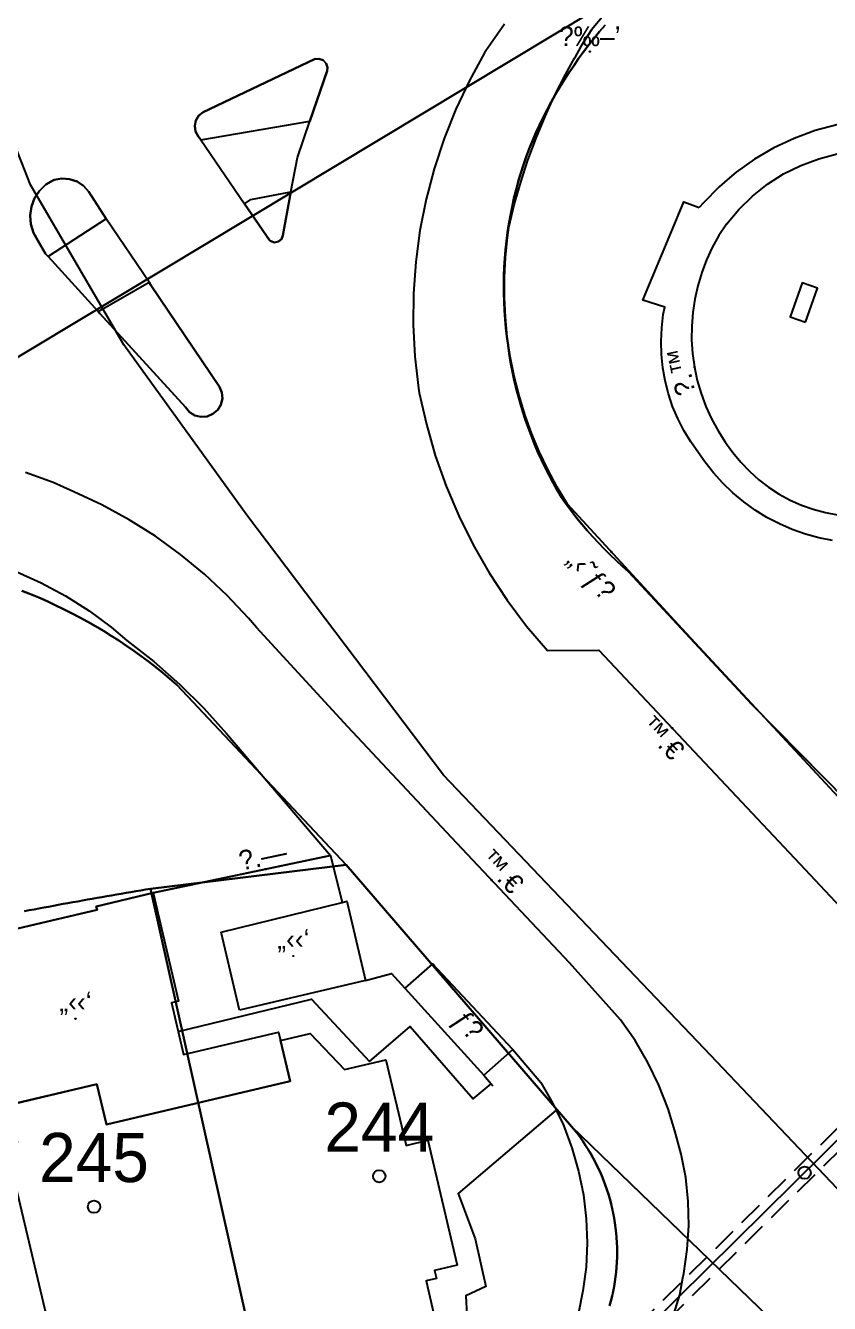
# Model space of a CAD drawing. Header units: metres. Extents: x 218299 to 220222, y 572714 to 574340.
# Drawn here: x 219012.2 to 219044.9, y 573741.8 to 573793.8 of the extents above; entities that cross this region are included whole.
import ezdxf
from ezdxf.enums import TextEntityAlignment as Align

# ---------------------------------------------------------------- set-up
doc = ezdxf.new("R2010")
doc.units = ezdxf.units.M
doc.header["$MEASUREMENT"] = 0
doc.linetypes.add('DASH15', pattern=[1.5, 1, -0.5])
for name, color, linetype in [('1601', 44, 'LANDBORDER'), ('1602', 44, 'Continuous'), ('1603', 44, 'Continuous'), ('6091', 102, 'CABLEUNDEXIST03'), ('6701', 7, 'DASH15'), ('6916', 7, 'Continuous'), ('A_POINTS', 2, 'Continuous'), ('M2200', 253, 'Continuous'), ('M2207', 253, 'Continuous'), ('M2401', 7, 'Continuous'), ('M2404', 7, 'Continuous'), ('M2407', 253, 'Continuous'), ('M2408', 253, 'Continuous'), ('M2412', 253, 'Continuous'), ('M2420', 253, 'Continuous'), ('M2602', 253, 'Continuous'), ('M2605', 253, 'Continuous'), ('M2802', 253, 'Continuous'), ('M2804', 253, 'Continuous')]:
    doc.layers.add(name, color=color, linetype=linetype)
doc.styles.add('HEBTXT', font='HEBTXT')
doc.styles.add('MAVAT_HEBTXT', font='HEBTXT')
doc.linetypes.add('CABLEUNDEXIST03', pattern='A,3.5,[222,elecad.shx,S=0.01,R=0,X=0,Y=0],1.5', length=5)
doc.linetypes.add('LANDBORDER', pattern='A,6.25,[208,elecad.shx,S=0.02,R=0,X=-0.6,Y=0],12.5,[208,elecad.shx,S=0.02,R=180,X=0.6,Y=0],6.25', length=25)

# ---------------------------------------------------------------- blocks, each defined once
blk = doc.blocks.new('6916')
at = {"layer": 'A_POINTS'}
blk.add_circle((0, 0), 0.25, dxfattribs=at)
at = {"color": 0, "style": 'HEBTXT'}
for tag, p in [('HTCH', (0.006, 3.527)), ('PIPE', (0.049, 1.33))]:
    blk.add_attdef(tag, text='', height=1.7, dxfattribs=at).set_placement(p, align=Align.MIDDLE_CENTER)
blk = doc.blocks.new('1603')
at = {"layer": 'A_POINTS'}
blk.add_circle((0, 0), 0.25, dxfattribs=at)
at = {"color": 0, "style": 'HEBTXT'}
blk.add_attdef('PARCEL_NUM', text='', height=2, dxfattribs=at).set_placement((0, 1), align=Align.CENTER)
at = {"color": 0, "style": 'HEBTXT', "flags": 1}
blk.add_attdef('LOT_NUM', text='', height=2, dxfattribs=at).set_placement((0, -2.5), align=Align.CENTER)
blk = doc.blocks.new('M2404')
blk.add_circle((0, 0), 0.025)
at = {"style": 'MAVAT_HEBTXT'}
blk.add_attdef('NAME', text='', height=0.8, dxfattribs=at).set_placement((0, 1.59), align=Align.MIDDLE)
blk = doc.blocks.new('M2408')
blk.add_circle((0, 0), 0.025)
at = {"style": 'MAVAT_HEBTXT'}
blk.add_attdef('NAME', text='', height=0.8, dxfattribs=at).set_placement((0, 1.59), align=Align.MIDDLE)
blk = doc.blocks.new('M2407')
blk.add_circle((0, 0), 0.025)
at = {"style": 'MAVAT_HEBTXT'}
blk.add_attdef('NAME', text='', height=0.8, dxfattribs=at).set_placement((0, 1.59), align=Align.MIDDLE)
blk = doc.blocks.new('M2804')
blk.add_circle((0, 0), 0.025)
at = {"style": 'MAVAT_HEBTXT'}
blk.add_attdef('NAME', text='', height=0.8, dxfattribs=at).set_placement((0, 1.59), align=Align.MIDDLE)
blk = doc.blocks.new('M2605')
blk.add_circle((0, 0), 0.025)
at = {"style": 'MAVAT_HEBTXT'}
blk.add_attdef('NAME', text='', height=0.8, dxfattribs=at).set_placement((0, 1.59), align=Align.MIDDLE)
blk = doc.blocks.new('M2207')
blk.add_circle((0, 0), 0.025)
at = {"style": 'MAVAT_HEBTXT'}
blk.add_attdef('NAME', text='', height=0.8, dxfattribs=at).set_placement((0, 1.59), align=Align.MIDDLE)
blk = doc.blocks.new('M2412')
blk.add_circle((0, 0), 0.025)
at = {"style": 'MAVAT_HEBTXT'}
blk.add_attdef('NAME', text='', height=0.8, dxfattribs=at).set_placement((0, 1.59), align=Align.MIDDLE)
blk = doc.blocks.new('111')
at = {"layer": 'M2200'}
blk.add_polyline3d([(219013.514, 573739.385, 584.662), (219011.42, 573748.277, 584.662), (219011.87, 573748.383, 584.662), (219011.513, 573749.897, 582.064), (219015.103, 573750.743, 582.064), (219015.103, 573750.743, 582.064), (219015.49, 573749.102, 584.696), (219015.49, 573749.102, 584.696), (219022.96, 573750.861, 584.696), (219022.96, 573750.861, 584.696), (219022.569, 573752.522, 582.086), (219023.774, 573752.806, 582.086), (219025.168, 573751.341, 584.696), (219026.857, 573751.739, 584.629), (219027.678, 573748.254, 584.629), (219028.561, 573748.462, 581.996), (219029.757, 573743.383, 581.996), (219028.833, 573743.166, 584.719), (219028.91, 573742.839, 584.674), (219028.49, 573742.741, 584.674), (219028.907, 573740.974, 582.649)], dxfattribs=at)
at = {"layer": 'M2207'}
for points in [[(219022.96, 573750.861, 581.715), (219015.49, 573749.102, 581.715), (219015.103, 573750.743, 581.49), (219011.42, 573749.875, 581.332), (219011.371, 573750.084, 581.265), (219008.995, 573749.524, 581.265), (219007.461, 573756.038, 581.332), (219007.726, 573756.1, 581.332), (219015.112, 573757.84, 581.332), (219015.112, 573757.84, 581.332), (219015.079, 573757.976, 581.332), (219015.079, 573757.976, 581.332), (219017.39, 573758.52, 581.962), (219017.39, 573758.52, 581.962), (219018.426, 573754.122, 581.872), (219018.134, 573754.053, 581.872), (219018.408, 573752.889, 581.648), (219018.629, 573751.95, 581.467), (219022.489, 573752.859, 581.467)], [(219020.902, 573753.75, 580.297), (219020.154, 573756.927, 580.297), (219025.084, 573758.138, 579.387), (219025.272, 573758.184, 579.352), (219026.031, 573754.958, 579.352), (219026.031, 573754.958, 579.352), (219020.902, 573753.75, 580.297)]]:
    blk.add_polyline3d(points, close=True, dxfattribs=at)
at = {"layer": 'M2401'}
for points in [[(219031.675, 573793.844, 576.104), (219030.92, 573792.763, 576.157), (219030.872, 573792.683, 576.158), (219030.25, 573791.555, 576.163), (219029.698, 573790.391, 576.175), (219029.219, 573789.195, 576.194), (219028.815, 573787.972, 576.219), (219028.583, 573787.089, 576.242), (219028.488, 573786.727, 576.251), (219028.238, 573785.463, 576.289), (219028.067, 573784.187, 576.333), (219027.975, 573782.903, 576.384), (219027.963, 573781.616, 576.44), (219028.031, 573780.331, 576.501), (219028.179, 573779.053, 576.568), (219028.214, 573778.862, 576.578), (219028.501, 573777.577, 576.636), (219028.865, 573776.31, 576.686), (219029.305, 573775.068, 576.728), (219029.819, 573773.855, 576.763), (219030.405, 573772.674, 576.789), (219031.061, 573771.531, 576.806), (219031.786, 573770.429, 576.815), (219032.575, 573769.374, 576.816), (219033.434, 573768.383, 576.861), (219035.514, 573768.392, 576.962), (219043.692, 573759.705, 577.03), (219046.365, 573756.855, 576.85)], [(219038.509, 573741.213, 577.366), (219038.815, 573742.18, 577.366), (219038.937, 573742.864, 577.186), (219038.973, 573743.051, 577.18), (219039.111, 573744.019, 577.153), (219039.169, 573744.994, 577.13), (219039.148, 573745.972, 577.113), (219039.048, 573746.944, 577.101), (219038.868, 573747.905, 577.094), (219038.61, 573748.849, 577.092), (219038.336, 573749.742, 577.113), (219037.96, 573750.701, 577.13), (219037.51, 573751.627, 577.142), (219036.989, 573752.516, 577.148), (219036.402, 573753.362, 577.149), (219034.324, 573755.682, 577.149), (219029.528, 573760.769, 576.969), (219025.306, 573765.277, 576.969), (219021.59, 573769.318, 576.947), (219021.267, 573769.693, 576.937), (219020.402, 573770.614, 576.912), (219019.481, 573771.477, 576.886), (219018.507, 573772.281, 576.859), (219017.484, 573773.022, 576.831), (219016.416, 573773.696, 576.803), (219015.308, 573774.301, 576.774), (219014.164, 573774.835, 576.744), (219013.32, 573775.206, 576.727), (219012.197, 573775.623, 576.702)]]:
    blk.add_polyline3d(points, dxfattribs=at)
for points in [[(219023.766, 573789.907, 576.077), (219024.466, 573791.947, 576.079), (219024.477, 573792.082, 576.079), (219024.422, 573792.251, 576.079), (219024.299, 573792.379, 576.079), (219024.133, 573792.441, 576.079), (219023.956, 573792.425, 576.079), (219019.427, 573790.269, 576.202), (219019.424, 573790.267, 576.203), (219019.246, 573790.128, 576.212), (219019.127, 573789.935, 576.22), (219019.081, 573789.713, 576.225), (219019.115, 573789.489, 576.227), (219019.224, 573789.291, 576.225), (219019.325, 573789.144, 576.231), (219021.105, 573786.547, 576.342), (219022.124, 573785.06, 576.405), (219022.18, 573785.018, 576.402), (219022.332, 573784.973, 576.397), (219022.487, 573785.007, 576.393), (219022.607, 573785.11, 576.392), (219022.662, 573785.259, 576.394), (219022.995, 573787.032, 576.305), (219023.256, 573788.42, 576.144)], [(219015.485, 573785.933, 576.387), (219014.777, 573787.036, 576.353), (219014.563, 573787.271, 576.347), (219014.297, 573787.446, 576.342), (219013.996, 573787.55, 576.339), (219013.678, 573787.575, 576.337), (219013.365, 573787.521, 576.337), (219013.34, 573787.51, 576.337), (219013.03, 573787.322, 576.337), (219012.768, 573787.071, 576.339), (219012.568, 573786.769, 576.345), (219012.439, 573786.431, 576.353), (219012.386, 573786.072, 576.364), (219012.414, 573785.711, 576.377), (219012.52, 573785.365, 576.39), (219012.699, 573785.05, 576.405), (219013.021, 573784.514, 576.427), (219013.128, 573784.395, 576.433), (219015.152, 573782.159, 576.536), (219015.226, 573782.077, 576.54), (219018.713, 573778.269, 576.655), (219018.876, 573778.076, 576.666), (219019.091, 573777.942, 576.673), (219019.337, 573777.882, 576.674), (219019.589, 573777.901, 576.67), (219019.823, 573777.997, 576.661), (219020.016, 573778.16, 576.649), (219020.148, 573778.375, 576.633), (219020.206, 573778.621, 576.616), (219020.186, 573778.873, 576.599), (219020.088, 573779.106, 576.585), (219017.304, 573783.24, 576.472), (219017.225, 573783.357, 576.469)]]:
    blk.add_polyline3d(points, close=True, dxfattribs=at)
at = {"layer": 'M2404'}
for points in [[(219031.675, 573793.844, 576.104), (219030.92, 573792.763, 576.157), (219030.872, 573792.683, 576.158), (219030.25, 573791.555, 576.163), (219029.698, 573790.391, 576.175), (219029.219, 573789.195, 576.194), (219028.815, 573787.972, 576.219), (219028.583, 573787.089, 576.242), (219028.488, 573786.727, 576.251), (219028.238, 573785.463, 576.289), (219028.067, 573784.187, 576.333), (219027.975, 573782.903, 576.384), (219027.963, 573781.616, 576.44), (219028.031, 573780.331, 576.501), (219028.179, 573779.053, 576.568), (219028.214, 573778.862, 576.578), (219028.501, 573777.577, 576.636), (219028.865, 573776.31, 576.686), (219029.305, 573775.068, 576.728), (219029.819, 573773.855, 576.763), (219030.405, 573772.674, 576.789), (219031.061, 573771.531, 576.806), (219031.786, 573770.429, 576.815), (219032.575, 573769.374, 576.816), (219033.434, 573768.383, 576.861), (219035.514, 573768.392, 576.962), (219043.692, 573759.705, 577.03), (219046.365, 573756.855, 576.85)], [(219019.325, 573789.144, 576.231), (219019.224, 573789.291, 576.225), (219019.115, 573789.489, 576.227), (219019.081, 573789.713, 576.225), (219019.127, 573789.935, 576.22), (219019.246, 573790.128, 576.212), (219019.424, 573790.267, 576.203), (219019.427, 573790.269, 576.202), (219023.956, 573792.425, 576.079), (219024.133, 573792.441, 576.079), (219024.299, 573792.379, 576.079), (219024.422, 573792.251, 576.079), (219024.477, 573792.082, 576.079), (219024.466, 573791.947, 576.079), (219023.766, 573789.907, 576.17)], [(219013.128, 573784.395, 576.433), (219013.021, 573784.514, 576.427), (219012.699, 573785.05, 576.405), (219012.52, 573785.365, 576.39), (219012.414, 573785.711, 576.377), (219012.386, 573786.072, 576.364), (219012.439, 573786.431, 576.353), (219012.568, 573786.769, 576.345), (219012.768, 573787.071, 576.339), (219013.03, 573787.322, 576.337), (219013.34, 573787.51, 576.337), (219013.365, 573787.521, 576.337), (219013.678, 573787.575, 576.337), (219013.996, 573787.55, 576.339), (219014.297, 573787.446, 576.342), (219014.563, 573787.271, 576.347), (219014.777, 573787.036, 576.353), (219015.485, 573785.933, 576.387)], [(219022.995, 573787.032, 576.305), (219022.662, 573785.259, 576.394), (219022.607, 573785.11, 576.392), (219022.487, 573785.007, 576.393), (219022.332, 573784.973, 576.397), (219022.18, 573785.018, 576.402), (219022.124, 573785.06, 576.405), (219021.105, 573786.547, 576.342)], [(219017.225, 573783.357, 576.469), (219017.304, 573783.24, 576.472), (219020.088, 573779.106, 576.585), (219020.186, 573778.873, 576.599), (219020.206, 573778.621, 576.616), (219020.148, 573778.375, 576.633), (219020.016, 573778.16, 576.649), (219019.823, 573777.997, 576.661), (219019.589, 573777.901, 576.67), (219019.337, 573777.882, 576.674), (219019.091, 573777.942, 576.673), (219018.876, 573778.076, 576.666), (219018.713, 573778.269, 576.655), (219015.226, 573782.077, 576.54), (219015.152, 573782.159, 576.536)], [(219038.509, 573741.213, 577.366), (219038.815, 573742.18, 577.366), (219038.937, 573742.864, 577.186), (219038.973, 573743.051, 577.18), (219039.111, 573744.019, 577.153), (219039.169, 573744.994, 577.13), (219039.148, 573745.972, 577.113), (219039.048, 573746.944, 577.101), (219038.868, 573747.905, 577.094), (219038.61, 573748.849, 577.092), (219038.336, 573749.742, 577.113), (219037.96, 573750.701, 577.13), (219037.51, 573751.627, 577.142), (219036.989, 573752.516, 577.148), (219036.402, 573753.362, 577.149), (219034.324, 573755.682, 577.149), (219029.528, 573760.769, 576.969), (219025.306, 573765.277, 576.969), (219021.59, 573769.318, 576.947), (219021.267, 573769.693, 576.937), (219020.402, 573770.614, 576.912), (219019.481, 573771.477, 576.886), (219018.507, 573772.281, 576.859), (219017.484, 573773.022, 576.831), (219016.416, 573773.696, 576.803), (219015.308, 573774.301, 576.774), (219014.164, 573774.835, 576.744), (219013.32, 573775.206, 576.727), (219012.197, 573775.623, 576.702)]]:
    blk.add_polyline3d(points, dxfattribs=at)
at = {"layer": 'M2407'}
for points in [[(219050.122, 573789.46, 576.48), (219048.997, 573789.842, 576.48), (219047.904, 573790.006, 576.48), (219046.993, 573790.004, 576.488), (219046.085, 573789.921, 576.494), (219045.188, 573789.759, 576.499), (219044.308, 573789.519, 576.503), (219043.453, 573789.203, 576.506), (219042.629, 573788.813, 576.508), (219041.843, 573788.352, 576.509), (219041.099, 573787.825, 576.508), (219040.737, 573787.516, 576.507)], [(219040.705, 573785.722, 576.503), (219041.204, 573786.318, 576.494), (219041.763, 573786.859, 576.487), (219042.373, 573787.34, 576.48), (219043.03, 573787.756, 576.475), (219043.727, 573788.102, 576.471), (219044.455, 573788.375, 576.468), (219045.207, 573788.571, 576.466), (219045.976, 573788.69, 576.465), (219046.752, 573788.728, 576.466), (219047.529, 573788.687, 576.468), (219048.297, 573788.566, 576.471), (219049.048, 573788.368, 576.476), (219049.607, 573788.164, 576.48)], [(219040.737, 573787.516, 576.507), (219040.405, 573787.234, 576.507), (219039.765, 573786.585, 576.504), (219039.598, 573786.394, 576.458)], [(219038.443, 573785.349, 576.413), (219038.975, 573786.622, 576.413), (219039.598, 573786.394, 576.458)], [(219040.705, 573785.722, 576.503), (219040.4, 573785.257, 576.484), (219040.13, 573784.771, 576.468), (219039.896, 573784.267, 576.453), (219039.698, 573783.747, 576.441), (219039.538, 573783.214, 576.431), (219039.416, 573782.671, 576.423), (219039.334, 573782.121, 576.417), (219039.292, 573781.566, 576.414), (219039.289, 573781.01, 576.413), (219039.326, 573780.455, 576.414), (219039.403, 573779.904, 576.417), (219039.52, 573779.36, 576.423), (219039.675, 573778.826, 576.431), (219039.868, 573778.304, 576.442), (219040.097, 573777.797, 576.454), (219040.363, 573777.309, 576.469), (219040.663, 573776.841, 576.485), (219040.969, 573776.429, 576.503), (219041.288, 573776.034, 576.503), (219041.638, 573775.665, 576.503), (219042.016, 573775.325, 576.503), (219042.419, 573775.016, 576.503), (219042.845, 573774.739, 576.503), (219043.292, 573774.497, 576.503), (219043.756, 573774.29, 576.503), (219044.236, 573774.121, 576.503), (219044.727, 573773.99, 576.503), (219045.226, 573773.898, 576.503)], [(219045.018, 573772.846, 576.503), (219044.461, 573772.959, 576.503), (219043.913, 573773.111, 576.503), (219043.377, 573773.302, 576.503), (219042.856, 573773.529, 576.503), (219042.352, 573773.793, 576.503), (219041.867, 573774.092, 576.503), (219041.405, 573774.423, 576.503), (219040.968, 573774.787, 576.503), (219040.557, 573775.18, 576.503), (219040.174, 573775.601, 576.503), (219039.822, 573776.048, 576.503), (219039.565, 573776.422, 576.503), (219039.251, 573776.863, 576.486), (219038.971, 573777.326, 576.471), (219038.725, 573777.808, 576.458), (219038.516, 573778.308, 576.446), (219038.345, 573778.821, 576.436), (219038.211, 573779.346, 576.428), (219038.117, 573779.879, 576.421), (219038.062, 573780.418, 576.416), (219038.047, 573780.959, 576.412), (219038.072, 573781.5, 576.411), (219038.137, 573782.038, 576.411), (219038.192, 573782.345, 576.413), (219037.305, 573782.629, 576.413), (219038.443, 573785.349, 576.413)], [(219018.408, 573752.889, 578.974), (219023.826, 573754.208, 578.974), (219026.189, 573751.662, 579.004), (219027.845, 573753.09, 579.004), (219030.405, 573750.147, 579.004), (219031.136, 573750.755, 579.004)], [(219033.781, 573749.687, 579.049), (219029.8, 573746.298, 579.049), (219030.492, 573744.449, 579.019), (219030.926, 573742.516, 578.959), (219030.106, 573742.132, 578.959), (219030.182, 573740.561, 578.959), (219026.844, 573739.709, 578.929)]]:
    blk.add_polyline3d(points, dxfattribs=at)
blk.add_polyline3d([(219043.918, 573781.724, 577.163), (219044.407, 573783.118, 577.165), (219043.786, 573783.336, 577.127), (219043.297, 573781.942, 577.125)], close=True, dxfattribs=at)
at = {"layer": 'M2408'}
for points in [[(219047.021, 573760.514, 576.99), (219038.911, 573769.245, 576.99), (219034.239, 573774.33, 576.9), (219033.821, 573775.024, 576.87), (219033.437, 573775.738, 576.837), (219033.09, 573776.469, 576.803), (219032.778, 573777.217, 576.766), (219032.505, 573777.979, 576.727), (219032.269, 573778.753, 576.685), (219032.071, 573779.538, 576.642), (219031.913, 573780.332, 576.598), (219031.794, 573781.133, 576.551), (219031.714, 573781.938, 576.503), (219031.675, 573782.746, 576.454), (219031.675, 573783.555, 576.403), (219031.715, 573784.363, 576.351), (219031.796, 573785.168, 576.298), (219031.852, 573785.578, 576.27), (219032.077, 573786.502, 576.224), (219032.337, 573787.417, 576.194), (219032.633, 573788.322, 576.179), (219032.964, 573789.215, 576.179), (219033.329, 573790.094, 576.195), (219033.566, 573790.607, 576.214), (219033.728, 573790.958, 576.227), (219034.159, 573791.805, 576.274), (219034.528, 573792.471, 576.323)], [(219019.325, 573789.144, 576.231), (219023.766, 573789.907, 576.17)], [(219021.105, 573786.547, 576.342), (219021.37, 573786.712, 576.342), (219022.995, 573787.032, 576.305)], [(219015.485, 573785.933, 576.387), (219013.128, 573784.395, 576.433)], [(219015.152, 573782.159, 576.536), (219017.225, 573783.357, 576.469)], [(219011.817, 573771.598, 576.799), (219012.843, 573771.134, 576.83), (219013.834, 573770.599, 576.864), (219014.784, 573769.994, 576.899), (219015.689, 573769.324, 576.935), (219016.322, 573768.791, 576.963), (219017.419, 573767.931, 576.992), (219018.464, 573767.009, 577.02), (219019.455, 573766.029, 577.048), (219020.381, 573765.002, 577.075), (219024.609, 573760.046, 577.075)]]:
    blk.add_polyline3d(points, dxfattribs=at)
at = {"layer": 'M2412'}
blk.add_polyline3d([(219030.832, 573751.107, 579.062), (219032.024, 573752.159, 579.062), (219028.752, 573755.644, 577.082), (219028.752, 573755.644, 577.082), (219027.631, 573754.643, 577.082)], close=True, dxfattribs=at)
at = {"layer": 'M2420', "linetype": 'Continuous', "lineweight": -3}
blk.add_lwpolyline([(219052.7, 573738.62), (219039.8, 573752.19), (219029.2, 573763.31), (219021.2, 573773.88), (219016.2, 573780.81), (219012.41, 573787.31), (219011, 573790.88), (219008.694, 573795.821), (219004.427, 573804.965)], dxfattribs=at)
at = {"layer": 'M2602'}
for points in [[(219041.893, 573798.08, 576.323), (219036.869, 573795.248, 576.323), (219036.265, 573794.761, 576.323), (219035.714, 573794.215, 576.323), (219035.222, 573793.614, 576.323), (219034.795, 573792.967, 576.323), (219034.528, 573792.471, 576.323)], [(219032.024, 573752.159, 579.51), (219032.024, 573752.159, 579.51), (219028.752, 573755.644, 579.18)], [(219030.832, 573751.107, 579.394), (219031.136, 573750.755, 579.394), (219031.208, 573750.671, 579.394)]]:
    blk.add_polyline3d(points, dxfattribs=at)
at = {"layer": 'M2605'}
for points in [[(219017.39, 573758.52, 579.017), (219017.39, 573758.52, 579.017), (219024.609, 573760.046, 578.859), (219024.609, 573760.046, 578.859), (219025.084, 573758.138, 578.814)], [(219026.031, 573754.958, 579.129), (219027.089, 573755.243, 579.129), (219027.631, 573754.643, 579.12), (219030.832, 573751.107, 579.062), (219030.832, 573751.107, 579.062)], [(219032.024, 573752.159, 579.062), (219033.159, 573750.809, 579.062), (219033.651, 573749.959, 579.052), (219033.781, 573749.687, 579.049), (219034.073, 573749.072, 579.04), (219034.421, 573748.153, 579.027), (219034.693, 573747.21, 579.011), (219034.888, 573746.247, 578.993), (219035.003, 573745.272, 578.974), (219035.039, 573744.29, 578.953), (219034.995, 573743.309, 578.931), (219034.871, 573742.335, 578.907), (219034.669, 573741.374, 578.882)]]:
    blk.add_polyline3d(points, dxfattribs=at)
at = {"layer": 'M2802'}
blk.add_polyline3d([(219011.817, 573771.598, 576.799), (219012.843, 573771.134, 576.83), (219013.834, 573770.599, 576.864), (219014.784, 573769.994, 576.899), (219015.689, 573769.324, 576.935), (219016.322, 573768.791, 576.963), (219017.419, 573767.931, 576.992), (219018.464, 573767.009, 577.02), (219019.455, 573766.029, 577.048), (219020.381, 573765.002, 577.075), (219024.609, 573760.046, 577.075), (219017.39, 573758.52, 577.435), (219015.079, 573757.976, 577.615), (219015.112, 573757.84, 577.615), (219007.726, 573756.1, 578.02)], dxfattribs=at)
at = {"layer": 'M2207'}
ref = blk.add_blockref('M2207', (219023.096, 573755.957), dxfattribs=dict(at, xscale=0.5, yscale=0.5, zscale=0.5))
ref.add_attrib('NAME', '„‹‹‘', dxfattribs={"layer": '0', "height": 0.8, "style": 'MAVAT_HEBTXT'}).set_placement((219023.096, 573756.582), align=Align.MIDDLE)
ref = blk.add_blockref('M2207', (219014.235, 573753.405), dxfattribs=dict(at, xscale=0.5, yscale=0.5, zscale=0.5))
ref.add_attrib('NAME', '„‹‹‘', dxfattribs={"layer": '0', "height": 0.8, "style": 'MAVAT_HEBTXT'}).set_placement((219014.235, 573754.03), align=Align.MIDDLE)
at = {"layer": 'M2404'}
ref = blk.add_blockref('M2404', (219038.495, 573765.225), dxfattribs=dict(at, xscale=0.5, yscale=0.5, zscale=0.5))
ref.add_attrib('NAME', '™.€', dxfattribs={"layer": '0', "height": 0.8, "rotation": 313.3106, "style": 'MAVAT_HEBTXT'}).set_placement((219038.095, 573764.848), align=Align.MIDDLE)
ref = blk.add_blockref('M2404', (219031.16, 573759.038), dxfattribs=dict(at, xscale=0.5, yscale=0.5, zscale=0.5))
ref.add_attrib('NAME', '™.€', dxfattribs={"layer": '0', "height": 0.8, "rotation": 313.3106, "style": 'MAVAT_HEBTXT'}).set_placement((219031.56, 573759.415), align=Align.MIDDLE)
at = {"layer": 'M2407'}
ref = blk.add_blockref('M2407', (219039.403, 573779.904), dxfattribs=dict(at, xscale=0.5, yscale=0.5, zscale=0.5))
ref.add_attrib('NAME', '\x8e.™', dxfattribs={"layer": '0', "height": 0.8, "rotation": 102.0666, "style": 'MAVAT_HEBTXT'}).set_placement((219038.85, 573779.713), align=Align.MIDDLE)
at = {"layer": 'M2408'}
ref = blk.add_blockref('M2408', (219036.02, 573772.392), dxfattribs=dict(at, xscale=0.5, yscale=0.5, zscale=0.5))
ref.add_attrib('NAME', '„‹˜ƒ\x8e', dxfattribs={"layer": '0', "height": 0.8, "rotation": 312.5776, "style": 'MAVAT_HEBTXT'}).set_placement((219035.142, 573771.373), align=Align.MIDDLE)
at = {"layer": 'M2412'}
ref = blk.add_blockref('M2412', (219028.783, 573755.611), dxfattribs=dict(at, xscale=0.5, yscale=0.5, zscale=0.5))
ref.add_attrib('NAME', 'ƒ\x8e', dxfattribs={"layer": '0', "height": 0.8, "rotation": 313.1943, "style": 'MAVAT_HEBTXT'}).set_placement((219030.129, 573753.092), align=Align.MIDDLE)
at = {"layer": 'M2605'}
ref = blk.add_blockref('M2605', (219021.962, 573759.487), dxfattribs=dict(at, xscale=0.5, yscale=0.5, zscale=0.5))
ref.add_attrib('NAME', '\x9a.—', dxfattribs={"layer": '0', "height": 0.8, "rotation": 11.9383, "style": 'MAVAT_HEBTXT'}).set_placement((219021.848, 573760.025), align=Align.MIDDLE)
at = {"layer": 'M2804'}
ref = blk.add_blockref('M2804', (219035.148, 573792.732, 581.632), dxfattribs=dict(at, xscale=0.5, yscale=0.5, zscale=0.5))
ref.add_attrib('NAME', '\x8d‰–’', dxfattribs={"layer": '0', "height": 0.8, "style": 'MAVAT_HEBTXT'}).set_placement((219035.148, 573793.357, 581.632), align=Align.MIDDLE)

msp = doc.modelspace()

# ---------------------------------------------------------------- linework, layer by layer
at = {"layer": '1601'}
for points in [[(218994.9051, 573770.1009), (219038.907, 573796.568)], [(219038.907, 573796.568), (218994.9051, 573770.1009)], [(219057.251, 573750.441), (219041.741, 573766.181), (219036.721, 573771.581), (219036.4661, 573771.8049), (219036.2161, 573772.0342), (219035.971, 573772.2687), (219035.7309, 573772.5083), (219035.4959, 573772.753), (219035.2662, 573773.0027), (219035.0418, 573773.2571), (219034.8229, 573773.5162), (219034.6095, 573773.7799), (219034.4017, 573774.0481), (219034.1997, 573774.3207), (219034.0035, 573774.5974), (219033.8261, 573774.8971), (219033.6553, 573775.2006), (219033.4912, 573775.5077), (219033.3337, 573775.8184), (219033.1831, 573776.1324), (219033.0393, 573776.4496), (219032.9025, 573776.7698), (219032.7727, 573777.093), (219032.6499, 573777.4189), (219032.5342, 573777.7474), (219032.4258, 573778.0783), (219032.3245, 573778.4115), (219032.2306, 573778.7469), (219032.144, 573779.0842), (219032.0647, 573779.4233), (219031.9928, 573779.7641), (219031.9284, 573780.1063), (219031.8714, 573780.4499), (219031.8219, 573780.7946), (219031.7738, 573781.1452), (219031.7335, 573781.4968), (219031.7009, 573781.8491), (219031.6762, 573782.2021), (219031.6592, 573782.5556), (219031.6501, 573782.9093), (219031.6489, 573783.2632), (219031.6554, 573783.617), (219031.6698, 573783.9706), (219031.6919, 573784.3238), (219031.7219, 573784.6764), (219031.7597, 573785.0282), (219031.8053, 573785.3792), (219031.8586, 573785.729), (219031.9196, 573786.0776), (219031.9883, 573786.4247), (219032.0647, 573786.7702), (219032.1487, 573787.114), (219032.2403, 573787.4558), (219032.3394, 573787.7955), (219032.4484, 573788.1269), (219032.5645, 573788.4558), (219032.6878, 573788.7822), (219032.8182, 573789.1057), (219032.9556, 573789.4264), (219033.1, 573789.744), (219033.2513, 573790.0583), (219033.4094, 573790.3693), (219033.5742, 573790.6768), (219033.7457, 573790.9806), (219033.9237, 573791.2805), (219034.1083, 573791.5766), (219034.2993, 573791.8685), (219034.4918, 573792.1593), (219034.6905, 573792.4459), (219034.8951, 573792.7283), (219035.1058, 573793.0062), (219035.3222, 573793.2797), (219035.5444, 573793.5484), (219035.7722, 573793.8125)], [(219035.7722, 573793.8125), (219035.5444, 573793.5484), (219035.3222, 573793.2797), (219035.1058, 573793.0062), (219034.8951, 573792.7283), (219034.6905, 573792.4459), (219034.4918, 573792.1593), (219034.2993, 573791.8685), (219034.1083, 573791.5766), (219033.9237, 573791.2805), (219033.7457, 573790.9806), (219033.5742, 573790.6768), (219033.4094, 573790.3693), (219033.2513, 573790.0583), (219033.1, 573789.744), (219032.9556, 573789.4264), (219032.8182, 573789.1057), (219032.6878, 573788.7822), (219032.5645, 573788.4558), (219032.4484, 573788.1269), (219032.3394, 573787.7955), (219032.2403, 573787.4558), (219032.1487, 573787.114), (219032.0647, 573786.7702), (219031.9883, 573786.4247), (219031.9196, 573786.0776), (219031.8586, 573785.729), (219031.8053, 573785.3792), (219031.7597, 573785.0282), (219031.7219, 573784.6764), (219031.6919, 573784.3238), (219031.6698, 573783.9706), (219031.6554, 573783.617), (219031.6489, 573783.2632), (219031.6501, 573782.9093), (219031.6592, 573782.5556), (219031.6762, 573782.2021), (219031.7009, 573781.8491), (219031.7335, 573781.4968), (219031.7738, 573781.1452), (219031.8219, 573780.7946), (219031.8714, 573780.4499), (219031.9284, 573780.1063), (219031.9928, 573779.7641), (219032.0647, 573779.4233), (219032.144, 573779.0842), (219032.2306, 573778.7469), (219032.3245, 573778.4115), (219032.4258, 573778.0783), (219032.5342, 573777.7474), (219032.6499, 573777.4189), (219032.7727, 573777.093), (219032.9025, 573776.7698), (219033.0393, 573776.4496), (219033.1831, 573776.1324), (219033.3337, 573775.8184), (219033.4912, 573775.5077), (219033.6553, 573775.2006), (219033.8261, 573774.8971), (219034.0035, 573774.5974), (219034.1997, 573774.3207), (219034.4017, 573774.0481), (219034.6095, 573773.7799), (219034.8229, 573773.5162), (219035.0418, 573773.2571), (219035.2662, 573773.0027), (219035.4959, 573772.753), (219035.7309, 573772.5083), (219035.971, 573772.2687), (219036.2161, 573772.0342), (219036.4661, 573771.8049), (219036.721, 573771.581), (219041.741, 573766.181), (219057.251, 573750.441)]]:
    msp.add_lwpolyline(points, dxfattribs=at)
at = {"layer": '1602'}
for points in [[(218976.6888, 573801.2185), (219014.4481, 573823.9306), (219031.4165, 573834.1371), (219040.7411, 573818.7696), (219038.907, 573796.568), (218994.9051, 573770.1009)], [(218994.9051, 573770.1009), (219038.907, 573796.568)], [(219057.251, 573750.441), (219041.741, 573766.181), (219036.721, 573771.581), (219036.4661, 573771.8049), (219036.2161, 573772.0342), (219035.971, 573772.2687), (219035.7309, 573772.5083), (219035.4959, 573772.753), (219035.2662, 573773.0027), (219035.0418, 573773.2571), (219034.8229, 573773.5162), (219034.6095, 573773.7799), (219034.4017, 573774.0481), (219034.1997, 573774.3207), (219034.0035, 573774.5974), (219033.8261, 573774.8971), (219033.6553, 573775.2006), (219033.4912, 573775.5077), (219033.3337, 573775.8184), (219033.1831, 573776.1324), (219033.0393, 573776.4496), (219032.9025, 573776.7698), (219032.7727, 573777.093), (219032.6499, 573777.4189), (219032.5342, 573777.7474), (219032.4258, 573778.0783), (219032.3245, 573778.4115), (219032.2306, 573778.7469), (219032.144, 573779.0842), (219032.0647, 573779.4233), (219031.9928, 573779.7641), (219031.9284, 573780.1063), (219031.8714, 573780.4499), (219031.8219, 573780.7946), (219031.7738, 573781.1452), (219031.7335, 573781.4968), (219031.7009, 573781.8491), (219031.6762, 573782.2021), (219031.6592, 573782.5556), (219031.6501, 573782.9093), (219031.6489, 573783.2632), (219031.6554, 573783.617), (219031.6698, 573783.9706), (219031.6919, 573784.3238), (219031.7219, 573784.6764), (219031.7597, 573785.0282), (219031.8053, 573785.3792), (219031.8586, 573785.729), (219031.9196, 573786.0776), (219031.9883, 573786.4247), (219032.0647, 573786.7702), (219032.1487, 573787.114), (219032.2403, 573787.4558), (219032.3394, 573787.7955), (219032.4484, 573788.1269), (219032.5645, 573788.4558), (219032.6878, 573788.7822), (219032.8182, 573789.1057), (219032.9556, 573789.4264), (219033.1, 573789.744), (219033.2513, 573790.0583), (219033.4094, 573790.3693), (219033.5742, 573790.6768), (219033.7457, 573790.9806), (219033.9237, 573791.2805), (219034.1083, 573791.5766), (219034.2993, 573791.8685), (219034.4918, 573792.1593), (219034.6905, 573792.4459), (219034.8951, 573792.7283), (219035.1058, 573793.0062), (219035.3222, 573793.2797), (219035.5444, 573793.5484), (219035.7722, 573793.8125)], [(219035.7722, 573793.8125), (219035.5444, 573793.5484), (219035.3222, 573793.2797), (219035.1058, 573793.0062), (219034.8951, 573792.7283), (219034.6905, 573792.4459), (219034.4918, 573792.1593), (219034.2993, 573791.8685), (219034.1083, 573791.5766), (219033.9237, 573791.2805), (219033.7457, 573790.9806), (219033.5742, 573790.6768), (219033.4094, 573790.3693), (219033.2513, 573790.0583), (219033.1, 573789.744), (219032.9556, 573789.4264), (219032.8182, 573789.1057), (219032.6878, 573788.7822), (219032.5645, 573788.4558), (219032.4484, 573788.1269), (219032.3394, 573787.7955), (219032.2403, 573787.4558), (219032.1487, 573787.114), (219032.0647, 573786.7702), (219031.9883, 573786.4247), (219031.9196, 573786.0776), (219031.8586, 573785.729), (219031.8053, 573785.3792), (219031.7597, 573785.0282), (219031.7219, 573784.6764), (219031.6919, 573784.3238), (219031.6698, 573783.9706), (219031.6554, 573783.617), (219031.6489, 573783.2632), (219031.6501, 573782.9093), (219031.6592, 573782.5556), (219031.6762, 573782.2021), (219031.7009, 573781.8491), (219031.7335, 573781.4968), (219031.7738, 573781.1452), (219031.8219, 573780.7946), (219031.8714, 573780.4499), (219031.9284, 573780.1063), (219031.9928, 573779.7641), (219032.0647, 573779.4233), (219032.144, 573779.0842), (219032.2306, 573778.7469), (219032.3245, 573778.4115), (219032.4258, 573778.0783), (219032.5342, 573777.7474), (219032.6499, 573777.4189), (219032.7727, 573777.093), (219032.9025, 573776.7698), (219033.0393, 573776.4496), (219033.1831, 573776.1324), (219033.3337, 573775.8184), (219033.4912, 573775.5077), (219033.6553, 573775.2006), (219033.8261, 573774.8971), (219034.0035, 573774.5974), (219034.1997, 573774.3207), (219034.4017, 573774.0481), (219034.6095, 573773.7799), (219034.8229, 573773.5162), (219035.0418, 573773.2571), (219035.2662, 573773.0027), (219035.4959, 573772.753), (219035.7309, 573772.5083), (219035.971, 573772.2687), (219036.2161, 573772.0342), (219036.4661, 573771.8049), (219036.721, 573771.581), (219041.741, 573766.181), (219057.251, 573750.441)], [(219044.45, 573739.32), (219034.41, 573749.03), (219025.24, 573759.67), (219018.35, 573766.99), (219018.0696, 573767.2316), (219017.7851, 573767.4683), (219017.4965, 573767.7), (219017.2039, 573767.9266), (219016.9073, 573768.148), (219016.607, 573768.3643), (219016.3029, 573768.5753), (219015.9952, 573768.7809), (219015.684, 573768.9811), (219015.3693, 573769.1759), (219015.0512, 573769.3652), (219014.7299, 573769.5488), (219014.4054, 573769.7269), (219014.0779, 573769.8992), (219013.7474, 573770.0658), (219013.4141, 573770.2266), (219013.078, 573770.3816), (219012.7393, 573770.5307), (219012.398, 573770.6738), (219012.0542, 573770.811)], [(219012.0542, 573770.811), (219012.398, 573770.6738), (219012.7393, 573770.5307), (219013.078, 573770.3816), (219013.4141, 573770.2266), (219013.7474, 573770.0658), (219014.0779, 573769.8992), (219014.4054, 573769.7269), (219014.7299, 573769.5488), (219015.0512, 573769.3652), (219015.3693, 573769.1759), (219015.684, 573768.9811), (219015.9952, 573768.7809), (219016.3029, 573768.5753), (219016.607, 573768.3643), (219016.9073, 573768.148), (219017.2039, 573767.9266), (219017.4965, 573767.7), (219017.7851, 573767.4683), (219018.0696, 573767.2316), (219018.35, 573766.99), (219025.24, 573759.67), (219017.279, 573758.69), (219017.0817, 573758.6572), (219016.8844, 573758.6242), (219016.6872, 573758.591), (219016.49, 573758.5577), (219016.2929, 573758.5241), (219016.0957, 573758.4904), (219015.8986, 573758.4565), (219015.7015, 573758.4224), (219015.5045, 573758.3881), (219015.3075, 573758.3537), (219015.1105, 573758.319), (219014.9136, 573758.2842), (219014.7167, 573758.2492), (219014.5198, 573758.214), (219014.3229, 573758.1786), (219014.1261, 573758.1431), (219013.9293, 573758.1073), (219013.7326, 573758.0714), (219013.5359, 573758.0353), (219013.3392, 573757.999), (219013.1425, 573757.9625), (219012.9459, 573757.9259), (219012.7494, 573757.889), (219012.5528, 573757.852), (219012.3563, 573757.8148), (219012.1598, 573757.7774)], [(219022.661, 573734.579), (219017.279, 573758.69), (219025.24, 573759.67), (219034.41, 573749.03), (219034.6341, 573748.7478), (219034.7529, 573748.5869), (219034.8676, 573748.4231), (219034.9782, 573748.2565), (219035.0846, 573748.0871), (219035.1868, 573747.9152), (219035.2846, 573747.7408), (219035.378, 573747.5639), (219035.467, 573747.3848), (219035.5515, 573747.2035), (219035.6314, 573747.0202), (219035.7067, 573746.8349), (219035.7774, 573746.6478), (219035.8433, 573746.459), (219035.9045, 573746.2686), (219035.9609, 573746.0768), (219036.0126, 573745.8835), (219036.0593, 573745.6891), (219036.1012, 573745.4935), (219036.1382, 573745.297), (219036.1703, 573745.0996), (219036.1974, 573744.9014), (219036.2196, 573744.7027), (219036.2368, 573744.5034), (219036.249, 573744.3038), (219036.2562, 573744.1039), (219036.2584, 573743.9039), (219036.2556, 573743.704), (219036.2478, 573743.5041), (219036.235, 573743.3045), (219036.2173, 573743.1053), (219036.1945, 573742.9066), (219036.1668, 573742.7086), (219036.1342, 573742.5113), (219036.0966, 573742.3148), (219036.0542, 573742.1194), (219036.0068, 573741.9251), (219035.9547, 573741.732)], [(219012.1598, 573757.7774), (219012.3563, 573757.8148), (219012.5528, 573757.852), (219012.7494, 573757.889), (219012.9459, 573757.9259), (219013.1425, 573757.9625), (219013.3392, 573757.999), (219013.5359, 573758.0353), (219013.7326, 573758.0714), (219013.9293, 573758.1073), (219014.1261, 573758.1431), (219014.3229, 573758.1786), (219014.5198, 573758.214), (219014.7167, 573758.2492), (219014.9136, 573758.2842), (219015.1105, 573758.319), (219015.3075, 573758.3537), (219015.5045, 573758.3881), (219015.7015, 573758.4224), (219015.8986, 573758.4565), (219016.0957, 573758.4904), (219016.2929, 573758.5241), (219016.49, 573758.5577), (219016.6872, 573758.591), (219016.8844, 573758.6242), (219017.0817, 573758.6572), (219017.279, 573758.69), (219022.661, 573734.579)], [(219035.9547, 573741.732), (219036.0068, 573741.9251), (219036.0542, 573742.1194), (219036.0966, 573742.3148), (219036.1342, 573742.5113), (219036.1668, 573742.7086), (219036.1945, 573742.9066), (219036.2173, 573743.1053), (219036.235, 573743.3045), (219036.2478, 573743.5041), (219036.2556, 573743.704), (219036.2584, 573743.9039), (219036.2562, 573744.1039), (219036.249, 573744.3038), (219036.2368, 573744.5034), (219036.2196, 573744.7027), (219036.1974, 573744.9014), (219036.1703, 573745.0996), (219036.1382, 573745.297), (219036.1012, 573745.4935), (219036.0593, 573745.6891), (219036.0126, 573745.8835), (219035.9609, 573746.0768), (219035.9045, 573746.2686), (219035.8433, 573746.459), (219035.7774, 573746.6478), (219035.7067, 573746.8349), (219035.6314, 573747.0202), (219035.5515, 573747.2035), (219035.467, 573747.3848), (219035.378, 573747.5639), (219035.2846, 573747.7408), (219035.1868, 573747.9152), (219035.0846, 573748.0871), (219034.9782, 573748.2565), (219034.8676, 573748.4231), (219034.7529, 573748.5869), (219034.6341, 573748.7478), (219034.41, 573749.03), (219044.45, 573739.32)]]:
    msp.add_lwpolyline(points, dxfattribs=at)
at = {"layer": '6091'}
msp.add_lwpolyline([(219066.2752, 573626.2452), (219066.2753, 573626.1589), (219066.3821, 573626.1617), (219066.3793, 573626.537), (219065.607, 573626.5427), (219065.6002, 573626.3268), (219063.1498, 573626.1386), (219062.1004, 573626.1386), (219062.4708, 573636.0673), (219061.6684, 573644.6393), (219060.5525, 573652.5615), (219059.2563, 573660.3318), (219058.4539, 573664.0936), (219057.2812, 573668.2871), (219053.5731, 573680.4174), (219050.0547, 573690.7163), (219046.0351, 573700.9917), (219031.6503, 573735.059), (219050.5386, 573753.7226)], dxfattribs=at)
at = {"layer": '6701'}
msp.add_lwpolyline([(219037.56, 573740.406), (219037.068, 573740.904), (219050.206, 573753.886), (219050.698, 573753.388)], close=True, dxfattribs=at)

# ---------------------------------------------------------------- block references
msp.add_blockref('111', (0, 0))
at = {"layer": '1603'}
for p, values in [((219026.5861, 573746.9993), {'PARCEL_NUM': '244'}), ((219014.9868, 573745.7635), {'PARCEL_NUM': '245'})]:
    msp.add_blockref('1603', p, dxfattribs=at).add_auto_attribs(values)
at = {"layer": '6916', "rotation": 44.6578}
msp.add_blockref('6916', (219043.883, 573747.146), dxfattribs=at)

doc.saveas('drawing.dxf')
